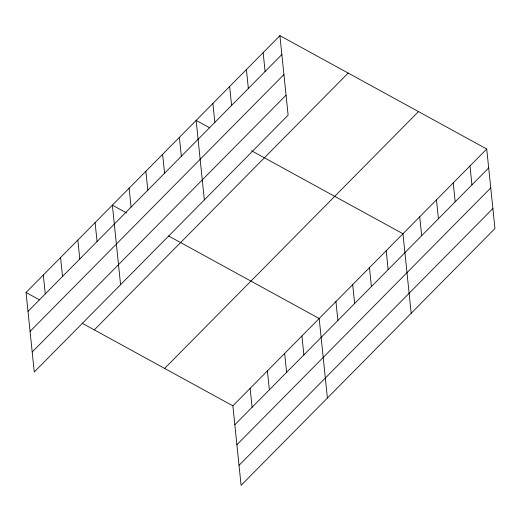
<?xml version="1.0" encoding="UTF-8"?>
<svg xmlns="http://www.w3.org/2000/svg" width="521" height="521" viewBox="0 0 521 521"><rect width="100%" height="100%" fill="white"/><g stroke="black" fill="none" stroke-linecap="round" stroke-linejoin="round"><path stroke-width="0.78" d="M279.907 35.656L288.126 115.167L34.269 371.994L26.05 292.476L279.907 35.656L486.731 149.006L494.95 228.524L241.093 485.344L232.874 405.833L486.731 149.006M28.004 311.389L281.861 54.562M30.068 331.389L283.925 74.562M32.198 351.994L286.055 95.167M94.301 329.884L348.158 73.064M164.623 368.425L418.48 111.605M234.828 424.739L488.685 167.918M236.899 444.739L490.756 187.918M239.028 465.344L492.886 208.524M209.644 127.808L196.137 120.41L204.349 199.921M251.591 150.797L402.961 233.76L411.18 313.271M126.583 212.952L112.36 205.157L120.579 284.668M168.53 235.941L319.184 318.513L327.403 398.024M26.05 292.476L39.557 299.881M82.214 323.261L232.874 405.833M469.981 165.958L471.935 184.864M453.224 182.91L455.178 201.816M436.468 199.862L438.422 218.768M419.718 216.808L421.671 235.72M386.204 250.712L388.158 269.618M369.448 267.664L371.408 286.57M352.697 284.609L354.651 303.522M335.941 301.561L337.895 320.467M301.926 335.98L303.88 354.886M263.151 52.608L265.104 71.514M284.661 353.44L286.615 372.346M246.4 69.553L248.354 88.466M267.397 370.906L269.357 389.812M229.644 86.506L231.598 105.411M250.139 388.366L252.092 407.279M212.887 103.458L214.841 122.363M179.38 137.355L181.334 156.267M162.624 154.307L164.577 173.213M145.873 171.259L147.827 190.165M129.117 188.211L131.071 207.117M95.102 222.623L97.056 241.529M77.837 240.09L79.791 258.996M60.573 257.55L62.527 276.456M43.315 275.016L45.268 293.922"/></g></svg>
